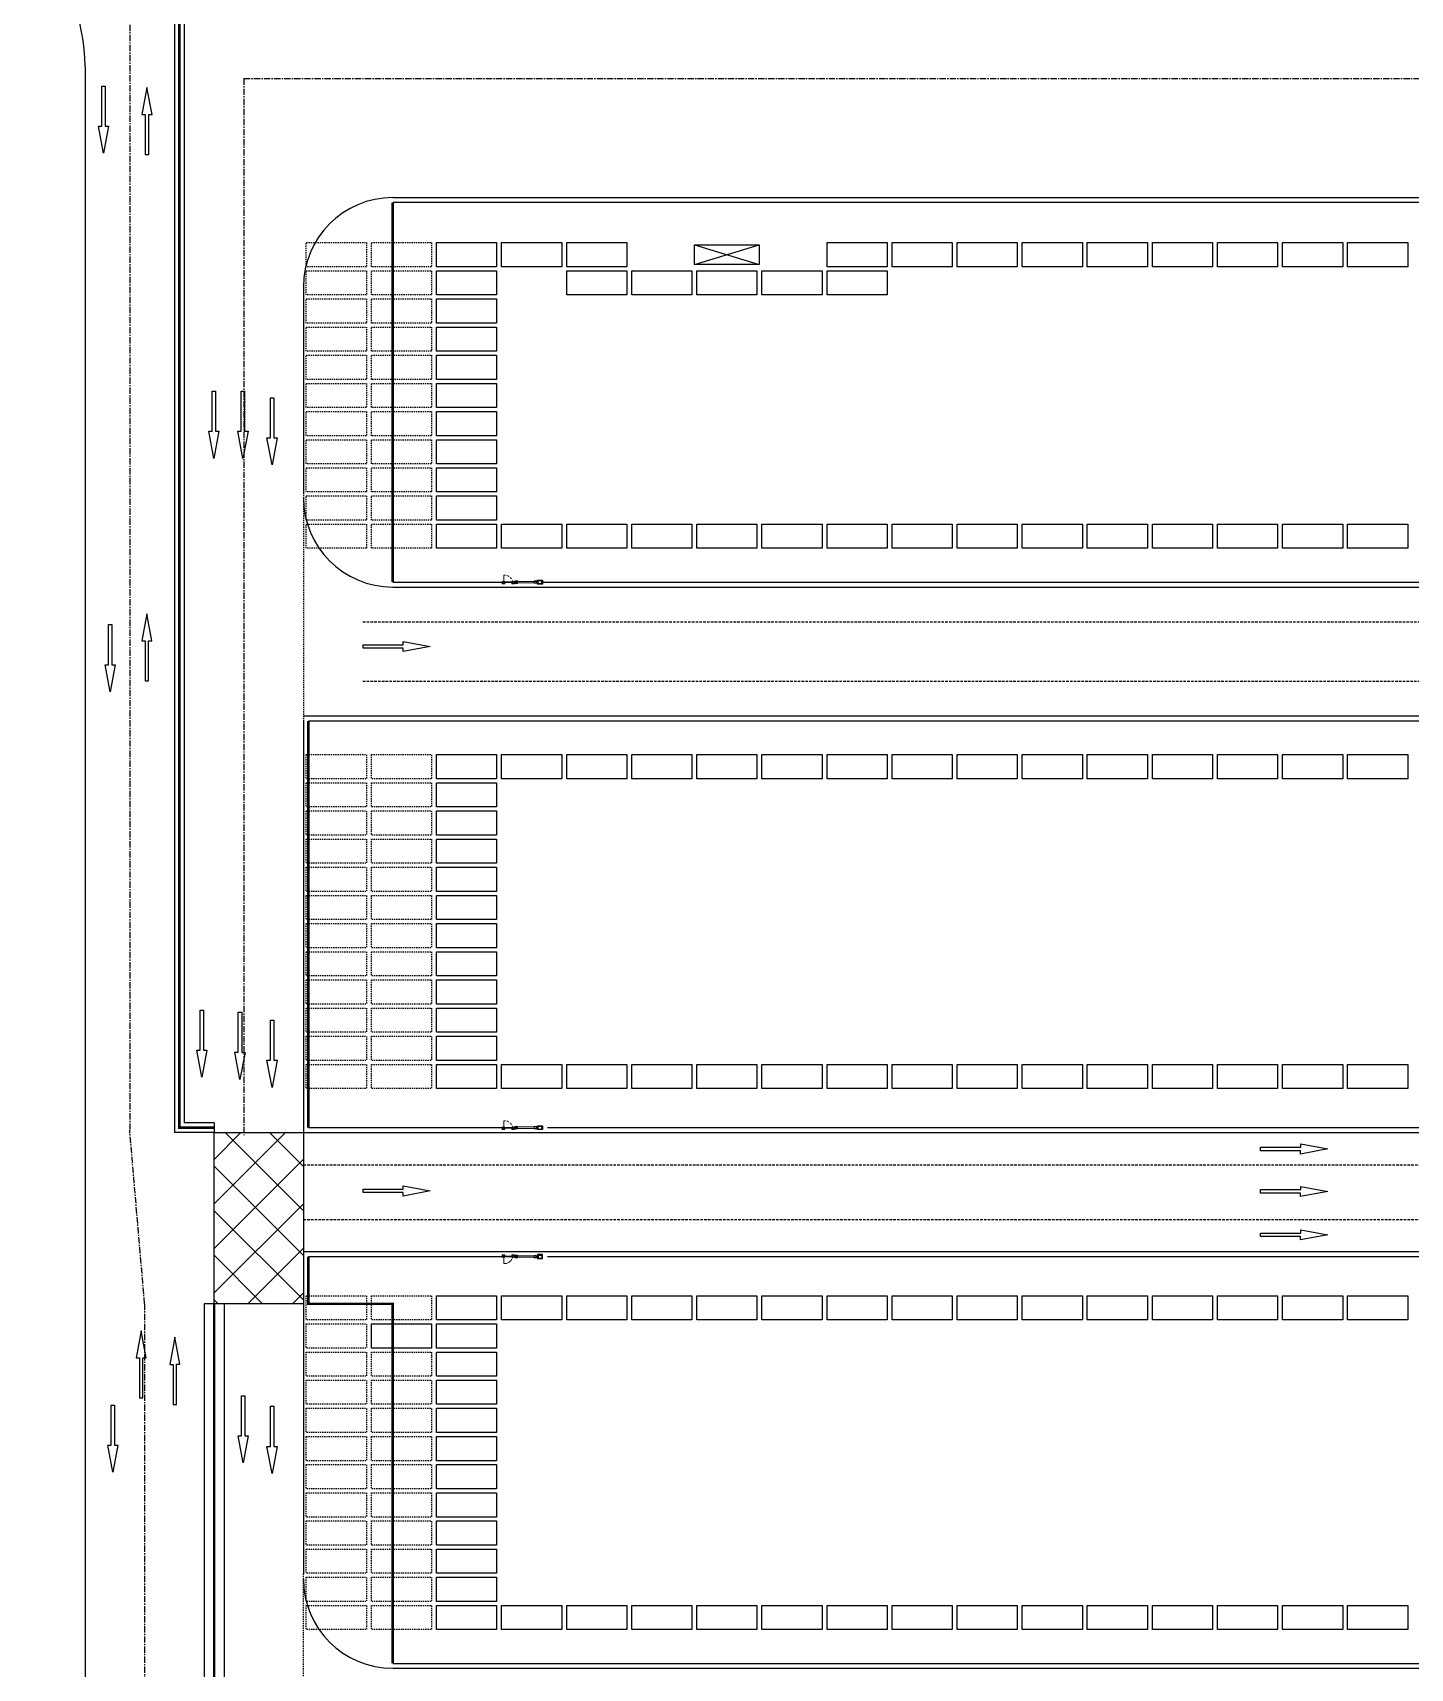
# Model space of a CAD drawing. Header units: millimetres. Extents: x -582 to 479, y -622 to 401.
# Drawn here: x -469.7 to -330.9, y 70.8 to 235.7 of the extents above; entities that cross this region are included whole.
import ezdxf

# ---------------------------------------------------------------- set-up
doc = ezdxf.new("R2010")
doc.units = ezdxf.units.MM
for name, pattern in [('CENTER', [50.8, 31.75, -6.35, 6.35, -6.35]), ('DASH', [0.35, 0.25, -0.1]), ('DASHED', [19.05, 12.7, -6.35]), ('HIDDEN2', [0.1875, 0.125, -0.0625])]:
    doc.linetypes.add(name, pattern=pattern)
for name, color, linetype in [('0000-佛渡-平面-方案一-排水闸门', 7, 'Continuous'), ('0001-佛渡-工艺-方案一-交汇区', 50, 'Continuous'), ('0001-佛渡-工艺-方案一-围网', 40, 'Continuous'), ('0001-佛渡-工艺-方案一-围网(内集卡一侧新增）', 40, 'Continuous'), ('0001-佛渡-平面-方案一道路中心线', 11, 'Continuous'), ('0001-佛渡-平面-方案一道路边界', 7, 'Continuous'), ('ECT', 1, 'Continuous'), ('ICT', 3, 'Continuous'), ('SLOT', 115, 'Continuous'), ('TX-箱区维修及人行门禁', 5, 'Continuous'), ('构造线', 131, 'Continuous')]:
    doc.layers.add(name, color=color, linetype=linetype)
doc.linetypes.add('FENCELINE2', pattern='A,0.25,-0.1,[132,ltypeshp.shx,S=0.1,R=0,X=-0.1,Y=0],-0.1,1', length=1.45)

# ---------------------------------------------------------------- blocks, each defined once
blk = doc.blocks.new('人行门禁-箱条中间南侧')
at = {"color": 8, "linetype": 'Continuous', "lineweight": 25}
for p, q in [((3.61, -0.15), (3.59, -0.15)), ((3.59, -0.15), (3.59, -0.28)), ((3.59, -0.28), (3.61, -0.28)), ((3.61, -0.05), (3.61, -0.05)), ((3.61, -0.05), (3.61, -0.07)), ((3.61, -0.05), (3.99, -0.05)), ((3.61, -0.07), (3.61, -0.33)), ((3.61, -0.33), (3.61, -0.33)), ((3.61, -0.33), (3.99, -0.33)), ((3.99, -0.05), (3.99, -0.05)), ((3.99, -0.05), (3.99, -0.07)), ((3.99, -0.07), (3.99, -0.33)), ((4.01, -0.15), (3.99, -0.15)), ((3.99, -0.28), (4.01, -0.28)), ((3.99, -0.33), (3.99, -0.33)), ((4.01, -0.28), (4.01, -0.15))]:
    blk.add_line(p, q, dxfattribs=at)
at = {"color": 8}
blk.add_lwpolyline([(3.55, -0.39), (4.05, -0.39), (4.05, 0.01), (3.55, 0.01)], close=True, dxfattribs=at)
at = {"color": 8, "lineweight": 15}
for points in [[(0.25, 0), (0, 0), (0, -0.25), (0.25, -0.25)], [(0.25, 0), (0, 0), (0, -0.25), (0.25, -0.25)], [(0.97, 0), (1.22, 0), (1.22, -0.25), (0.97, -0.25)], [(0.97, 0), (1.22, 0), (1.22, -0.25), (0.97, -0.25)], [(1.28, -0.06), (1.53, -0.06), (1.53, -0.31), (1.28, -0.31)], [(1.28, -0.26), (3.45, -0.26), (3.45, -0.11), (1.28, -0.11)], [(1.48, -0.23), (1.48, -0.15), (1.32, -0.15), (1.32, -0.23)], [(3.2, -0.07), (3.45, -0.07), (3.45, -0.32), (3.2, -0.32)]]:
    blk.add_lwpolyline(points, close=True, dxfattribs=at)
at = {"color": 8, "linetype": 'HIDDEN2', "lineweight": 15, "ltscale": 20}
blk.add_lwpolyline([(0.16, -0.16), (0.17, -0.16), (0.17, -0.89), (0.16, -0.89)], close=True, dxfattribs=at)
blk.add_arc((0.22, -0.05), 0.844, 266.4386, 353.2954, dxfattribs=at)
at = {"layer": '构造线', "color": 8, "lineweight": 9}
for p, q in [((0.2, -0.14), (1.05, -0.14)), ((0.2, -0.14), (1.05, -0.14)), ((0.2, -0.2), (1.05, -0.2)), ((0.2, -0.2), (1.05, -0.2))]:
    blk.add_line(p, q, dxfattribs=at)
for points in [[(0.15, -0.2), (0.02, -0.2, -0.414214), (0.01, -0.19), (0.01, -0.06, -0.414214), (0.02, -0.05), (0.15, -0.05, -0.414214), (0.16, -0.06), (0.16, -0.19, -0.414214)], [(0.15, -0.2), (0.02, -0.2, -0.414214), (0.01, -0.19), (0.01, -0.06, -0.414214), (0.02, -0.05), (0.15, -0.05, -0.414214), (0.16, -0.06), (0.16, -0.19, -0.414214)], [(1.07, -0.2), (1.2, -0.2, 0.414214), (1.21, -0.19), (1.21, -0.06, 0.414214), (1.2, -0.05), (1.07, -0.05, 0.414214), (1.06, -0.06), (1.06, -0.19, 0.414214)], [(1.07, -0.2), (1.2, -0.2, 0.414214), (1.21, -0.19), (1.21, -0.06, 0.414214), (1.2, -0.05), (1.07, -0.05, 0.414214), (1.06, -0.06), (1.06, -0.19, 0.414214)]]:
    blk.add_lwpolyline(points, format="xyb", close=True, dxfattribs=at)
for points in [[(0.26, -0.2), (0.2, -0.2), (0.2, -0.14), (0.26, -0.14)], [(0.26, -0.2), (0.2, -0.2), (0.2, -0.14), (0.26, -0.14)], [(1.05, -0.2), (0.99, -0.2), (0.99, -0.14), (1.05, -0.14)], [(1.05, -0.2), (0.99, -0.2), (0.99, -0.14), (1.05, -0.14)]]:
    blk.add_lwpolyline(points, close=True, dxfattribs=at)
blk = doc.blocks.new('人行门禁-箱条中间北侧')
at = {"color": 8, "linetype": 'Continuous', "lineweight": 25}
for p, q in [((35.9, 1.5), (35.9, 2.8)), ((35.9, 2.8), (36.1, 2.8)), ((36.1, 1.5), (35.9, 1.5)), ((36.1, 0.7), (36.1, 3.3)), ((36.1, 3.3), (36.1, 3.3)), ((36.1, 3.3), (39.9, 3.3)), ((36.1, 0.5), (36.1, 0.7)), ((36.1, 0.5), (36.1, 0.5)), ((36.1, 0.5), (39.9, 0.5)), ((39.9, 0.7), (39.9, 3.3)), ((39.9, 3.3), (39.9, 3.3)), ((39.9, 2.8), (40.1, 2.8)), ((40.1, 1.5), (39.9, 1.5)), ((39.9, 0.5), (39.9, 0.7)), ((39.9, 0.5), (39.9, 0.5)), ((40.1, 2.8), (40.1, 1.5))]:
    blk.add_line(p, q, dxfattribs=at)
at = {"color": 8, "lineweight": 15}
for points in [[(2.5, 0), (0, 0), (0, 2.5), (2.5, 2.5)], [(2.5, 0), (0, 0), (0, 2.5), (2.5, 2.5)], [(9.7, 0), (12.2, 0), (12.2, 2.5), (9.7, 2.5)], [(9.7, 0), (12.2, 0), (12.2, 2.5), (9.7, 2.5)], [(12.8, 0.6), (15.3, 0.6), (15.3, 3.1), (12.8, 3.1)], [(12.8, 2.6), (34.5, 2.6), (34.5, 1.1), (12.8, 1.1)], [(14.8, 2.3), (14.8, 1.5), (13.2, 1.5), (13.2, 2.3)], [(32, 0.7), (34.5, 0.7), (34.5, 3.2), (32, 3.2)]]:
    blk.add_lwpolyline(points, close=True, dxfattribs=at)
at = {"color": 8, "linetype": 'HIDDEN2', "lineweight": 15, "ltscale": 20}
blk.add_lwpolyline([(1.6, 1.6), (1.7, 1.6), (1.7, 8.9), (1.6, 8.9)], close=True, dxfattribs=at)
at = {"color": 8}
blk.add_lwpolyline([(35.5, 3.9), (40.5, 3.9), (40.5, -0.1), (35.5, -0.1)], close=True, dxfattribs=at)
at = {"color": 8, "linetype": 'HIDDEN2', "lineweight": 15, "ltscale": 20}
blk.add_arc((2.2, 0.5), 8.44, 6.7046, 93.5614, dxfattribs=at)
at = {"layer": '构造线', "color": 8, "lineweight": 9}
for p, q in [((2, 2), (10.5, 2)), ((2, 2), (10.5, 2)), ((2, 1.4), (10.5, 1.4)), ((2, 1.4), (10.5, 1.4))]:
    blk.add_line(p, q, dxfattribs=at)
for points in [[(1.5, 2), (0.2, 2, 0.414214), (0.1, 1.9), (0.1, 0.6, 0.414214), (0.2, 0.5), (1.5, 0.5, 0.414214), (1.6, 0.6), (1.6, 1.9, 0.414214)], [(1.5, 2), (0.2, 2, 0.414214), (0.1, 1.9), (0.1, 0.6, 0.414214), (0.2, 0.5), (1.5, 0.5, 0.414214), (1.6, 0.6), (1.6, 1.9, 0.414214)], [(10.7, 2), (12, 2, -0.414214), (12.1, 1.9), (12.1, 0.6, -0.414214), (12, 0.5), (10.7, 0.5, -0.414214), (10.6, 0.6), (10.6, 1.9, -0.414214)], [(10.7, 2), (12, 2, -0.414214), (12.1, 1.9), (12.1, 0.6, -0.414214), (12, 0.5), (10.7, 0.5, -0.414214), (10.6, 0.6), (10.6, 1.9, -0.414214)]]:
    blk.add_lwpolyline(points, format="xyb", close=True, dxfattribs=at)
for points in [[(2.6, 2), (2, 2), (2, 1.4), (2.6, 1.4)], [(2.6, 2), (2, 2), (2, 1.4), (2.6, 1.4)], [(10.5, 2), (9.9, 2), (9.9, 1.4), (10.5, 1.4)], [(10.5, 2), (9.9, 2), (9.9, 1.4), (10.5, 1.4)]]:
    blk.add_lwpolyline(points, close=True, dxfattribs=at)

msp = doc.modelspace()

# ---------------------------------------------------------------- hatches: boundary and pattern name
at = {"layer": '0001-佛渡-工艺-方案一-交汇区'}
h = msp.add_hatch(dxfattribs=at)
h.set_pattern_fill('ANSI37', color=50, angle=323.0204)
h.set_pattern_definition([(45, (-494.432, 330.5518), (-2.245064, 2.245064), []), (135, (-494.432, 330.5518), (-2.245064, -2.245064), [])])
h.paths.add_polyline_path([(-442.43, 107.55), (-451.43, 107.55), (-451.43, 124.8), (-442.43, 124.8)])

# ---------------------------------------------------------------- linework, layer by layer
at = {"layer": '0000-佛渡-平面-方案一-排水闸门', "color": 1}
for p, q in [((-403.01, 212.3), (-396.51, 214.3)), ((-403.01, 214.3), (-396.51, 212.3))]:
    msp.add_line(p, q, dxfattribs=at)
msp.add_lwpolyline([(-403.01, 214.3), (-396.51, 214.3), (-396.51, 212.3), (-403.01, 212.3)], close=True, dxfattribs=at)
at = {"layer": '0001-佛渡-工艺-方案一-交汇区'}
msp.add_lwpolyline([(-442.43, 107.55), (-451.43, 107.55), (-451.43, 124.8), (-442.43, 124.8)], close=True, dxfattribs=at)
at = {"layer": '0001-佛渡-工艺-方案一-围网', "linetype": 'FENCELINE2', "ltscale": 0.25, "const_width": 0.25}
for points in [[(-373.11, 291.8), (-465.03, 291.8), (-468.93, 282.05), (-468.93, 264.88), (-463.81, 252.5), (-454.93, 243.63), (-454.93, 125.3), (-451.43, 125.3)], [(-451.43, 107.55), (-451.43, 15.8)]]:
    msp.add_lwpolyline(points, dxfattribs=at)
at = {"layer": '0001-佛渡-工艺-方案一-围网', "linetype": 'FENCELINE2', "ltscale": 0.25}
for points in [[(-441.93, 125.3), (-421.89, 125.3)], [(-417.83, 125.3), (-257.62, 125.3)]]:
    msp.add_lwpolyline(points, dxfattribs=at)
at = {"layer": '0001-佛渡-工艺-方案一-围网', "linetype": 'FENCELINE2', "ltscale": 0.25, "flags": 128}
for points in [[(-441.93, 112.3), (-421.89, 112.3)], [(-417.83, 112.3), (-221.16, 112.3), (-218.43, 111.75), (-218.43, 111.35)]]:
    msp.add_lwpolyline(points, dxfattribs=at)
at = {"layer": '0001-佛渡-工艺-方案一-围网(内集卡一侧新增）', "linetype": 'FENCELINE2', "ltscale": 0.25, "const_width": 0.25}
for points in [[(-433.43, 218.55), (-433.43, 180.3)], [(-441.93, 125.3), (-441.93, 166.3)]]:
    msp.add_lwpolyline(points, dxfattribs=at)
at = {"layer": '0001-佛渡-工艺-方案一-围网(内集卡一侧新增）', "linetype": 'FENCELINE2', "ltscale": 0.25}
for points in [[(-215.93, 217.35), (-215.93, 218.55), (-433.43, 218.55)], [(-433.43, 180.3), (-422.39, 180.3)], [(-418.33, 180.3), (-215.93, 180.3), (-215.93, 180.75)], [(-441.93, 166.3), (-441.93, 166.3), (-215.93, 166.3)], [(-433.43, 71.3), (-211.93, 71.3)]]:
    msp.add_lwpolyline(points, dxfattribs=at)
at = {"layer": '0001-佛渡-工艺-方案一-围网(内集卡一侧新增）', "linetype": 'FENCELINE2', "ltscale": 0.25, "const_width": 0.25, "flags": 128}
msp.add_lwpolyline([(-441.93, 112.3), (-441.93, 107.55), (-433.43, 107.55), (-433.43, 71.3)], dxfattribs=at)
at = {"layer": '0001-佛渡-平面-方案一道路中心线', "color": 11, "linetype": 'DASHED', "ltscale": 0.02}
for p, q in [((-436.43, 176.3), (-212.93, 176.3)), ((-436.43, 170.3), (-212.93, 170.3)), ((-442.43, 121.55), (-207.43, 121.55)), ((-442.43, 116.05), (-207.43, 116.05))]:
    msp.add_line(p, q, dxfattribs=at)
at = {"layer": '0001-佛渡-平面-方案一道路边界'}
for p, q in [((-455.43, 243.42), (-455.43, 124.8)), ((-454.43, 243.83), (-454.43, 125.8)), ((-464.43, 232.24), (-464.43, -13.7)), ((-442.43, 210.05), (-442.43, 189.3)), ((-442.43, 166.3), (-442.43, 80.3)), ((-451.43, 125.8), (-454.43, 125.8)), ((-451.43, 125.8), (-451.43, 124.8)), ((-451.43, 124.8), (-455.43, 124.8)), ((-442.43, 124.8), (-206.86, 124.8)), ((-442.43, 112.8), (-221.16, 112.8)), ((-452.43, 107.55), (-452.43, 15.8)), ((-451.43, 107.55), (-452.43, 107.55)), ((-450.43, 107.55), (-450.43, 15.8))]:
    msp.add_line(p, q, dxfattribs=at)
at = {"layer": '0001-佛渡-平面-方案一道路边界', "color": 11, "linetype": 'CENTER', "ltscale": 0.02}
for p, q in [((-459.93, 241.56), (-459.93, 125.05)), ((-448.43, 231.05), (-448.43, 124.55)), ((-448.43, 231.05), (449.54, 231.05)), ((-458.43, 107.55), (-459.93, 125.05)), ((-458.43, 107.55), (-458.43, -32.8))]:
    msp.add_line(p, q, dxfattribs=at)
at = {"layer": '0001-佛渡-平面-方案一道路边界', "color": 7}
for p, q in [((-433.43, 219.05), (-215.93, 219.05)), ((-433.43, 179.8), (-215.93, 179.8)), ((-442.43, 166.8), (-215.93, 166.8)), ((-433.43, 70.8), (-211.43, 70.8))]:
    msp.add_line(p, q, dxfattribs=at)
at = {"layer": '0001-佛渡-平面-方案一道路边界', "color": 7, "linetype": 'DASHED', "ltscale": 0.01}
for p, q in [((-442.43, 189.3), (-442.43, 166.3)), ((-442.43, 57.3), (-442.43, 80.3))]:
    msp.add_line(p, q, dxfattribs=at)
at = {"layer": '0001-佛渡-平面-方案一道路边界'}
for centre, radius, start, end in [((-482.43, 232.24), 18, 0, 45), ((-433.43, 210.05), 9, 90, 180), ((-433.43, 188.8), 9, 180, 270), ((-433.43, 79.8), 9, 180, 270)]:
    msp.add_arc(centre, radius, start, end, dxfattribs=at)
at = {"layer": 'ECT', "color": 1}
for points in [[(-462.39, 230.29), (-462.39, 226.24), (-462.06, 226.24), (-462.57, 223.52), (-463.08, 226.25), (-462.74, 226.25), (-462.74, 230.29), (-462.39, 230.29)], [(-458.02, 223.39), (-458.02, 227.44), (-457.68, 227.44), (-458.19, 230.16), (-458.7, 227.43), (-458.36, 227.43), (-458.36, 223.39), (-458.02, 223.39)], [(-458.03, 170.34), (-458.03, 174.38), (-457.69, 174.38), (-458.21, 177.11), (-458.72, 174.37), (-458.38, 174.37), (-458.38, 170.34), (-458.03, 170.34)], [(-461.73, 176.01), (-461.73, 171.96), (-461.39, 171.96), (-461.91, 169.24), (-462.42, 171.97), (-462.07, 171.97), (-462.07, 176.01), (-461.73, 176.01)], [(-345.99, 123.33), (-341.94, 123.33), (-341.94, 123.66), (-339.22, 123.15), (-341.95, 122.64), (-341.95, 122.98), (-345.99, 122.98), (-345.99, 123.33)], [(-436.42, 119.1), (-432.38, 119.1), (-432.38, 119.43), (-429.66, 118.92), (-432.39, 118.41), (-432.39, 118.75), (-436.42, 118.75), (-436.42, 119.1)], [(-345.99, 119.05), (-341.94, 119.05), (-341.94, 119.38), (-339.22, 118.87), (-341.95, 118.36), (-341.95, 118.7), (-345.99, 118.7), (-345.99, 119.05)], [(-345.99, 114.68), (-341.94, 114.68), (-341.94, 115.01), (-339.22, 114.5), (-341.95, 113.99), (-341.95, 114.33), (-345.99, 114.33), (-345.99, 114.68)], [(-458.6, 98.06), (-458.6, 102.11), (-458.26, 102.11), (-458.78, 104.83), (-459.29, 102.1), (-458.94, 102.1), (-458.94, 98.06), (-458.6, 98.06)], [(-455.21, 97.4), (-455.21, 101.45), (-454.87, 101.45), (-455.39, 104.17), (-455.9, 101.44), (-455.56, 101.44), (-455.56, 97.4), (-455.21, 97.4)], [(-461.46, 97.33), (-461.46, 93.28), (-461.12, 93.28), (-461.64, 90.56), (-462.15, 93.29), (-461.8, 93.29), (-461.8, 97.33), (-461.46, 97.33)]]:
    msp.add_lwpolyline(points, dxfattribs=at)
at = {"layer": 'ICT', "color": 3}
for points in [[(-451.29, 199.54), (-451.29, 195.5), (-450.95, 195.5), (-451.47, 192.77), (-451.97, 195.51), (-451.63, 195.51), (-451.63, 199.54), (-451.29, 199.54)], [(-448.35, 199.54), (-448.35, 195.5), (-448.01, 195.5), (-448.53, 192.77), (-449.04, 195.51), (-448.7, 195.51), (-448.7, 199.54), (-448.35, 199.54)], [(-445.42, 198.88), (-445.42, 194.83), (-445.08, 194.83), (-445.59, 192.11), (-446.1, 194.84), (-445.76, 194.84), (-445.76, 198.88), (-445.42, 198.88)], [(-436.42, 173.98), (-432.38, 173.98), (-432.38, 174.32), (-429.66, 173.8), (-432.39, 173.3), (-432.39, 173.64), (-436.42, 173.64), (-436.42, 173.98)], [(-452.49, 137.15), (-452.49, 133.1), (-452.15, 133.1), (-452.67, 130.38), (-453.18, 133.11), (-452.83, 133.11), (-452.83, 137.15), (-452.49, 137.15)], [(-448.64, 136.93), (-448.64, 132.89), (-448.31, 132.89), (-448.82, 130.17), (-449.33, 132.9), (-448.99, 132.9), (-448.99, 136.93), (-448.64, 136.93)], [(-445.42, 136.13), (-445.42, 132.09), (-445.08, 132.09), (-445.59, 129.36), (-446.1, 132.1), (-445.76, 132.1), (-445.76, 136.13), (-445.42, 136.13)], [(-448.33, 98.27), (-448.33, 94.22), (-447.99, 94.22), (-448.51, 91.5), (-449.02, 94.23), (-448.67, 94.23), (-448.67, 98.27), (-448.33, 98.27)], [(-445.42, 97.21), (-445.42, 93.17), (-445.08, 93.17), (-445.59, 90.44), (-446.1, 93.17), (-445.76, 93.17), (-445.76, 97.21), (-445.42, 97.21)]]:
    msp.add_lwpolyline(points, dxfattribs=at)
at = {"layer": 'SLOT', "color": 8, "linetype": 'DASH', "ltscale": 0.5}
for points in [[(-442.14, 214.52), (-436.08, 214.52), (-436.08, 212.08), (-442.14, 212.08), (-442.14, 214.52)], [(-435.58, 214.52), (-429.52, 214.52), (-429.52, 212.08), (-435.58, 212.08), (-435.58, 214.52)], [(-442.14, 211.68), (-436.08, 211.68), (-436.08, 209.24), (-442.14, 209.24), (-442.14, 211.68)], [(-435.58, 211.68), (-429.52, 211.68), (-429.52, 209.24), (-435.58, 209.24), (-435.58, 211.68)], [(-442.14, 208.84), (-436.08, 208.84), (-436.08, 206.41), (-442.14, 206.41), (-442.14, 208.84)], [(-435.58, 208.84), (-429.52, 208.84), (-429.52, 206.41), (-435.58, 206.41), (-435.58, 208.84)], [(-442.14, 206.01), (-436.08, 206.01), (-436.08, 203.57), (-442.14, 203.57), (-442.14, 206.01)], [(-435.58, 206.01), (-429.52, 206.01), (-429.52, 203.57), (-435.58, 203.57), (-435.58, 206.01)], [(-442.14, 203.17), (-436.08, 203.17), (-436.08, 200.73), (-442.14, 200.73), (-442.14, 203.17)], [(-435.58, 203.17), (-429.52, 203.17), (-429.52, 200.73), (-435.58, 200.73), (-435.58, 203.17)], [(-442.14, 200.33), (-436.08, 200.33), (-436.08, 197.89), (-442.14, 197.89), (-442.14, 200.33)], [(-435.58, 200.33), (-429.52, 200.33), (-429.52, 197.89), (-435.58, 197.89), (-435.58, 200.33)], [(-442.14, 197.49), (-436.08, 197.49), (-436.08, 195.05), (-442.14, 195.05), (-442.14, 197.49)], [(-435.58, 197.49), (-429.52, 197.49), (-429.52, 195.05), (-435.58, 195.05), (-435.58, 197.49)], [(-442.14, 194.65), (-436.08, 194.65), (-436.08, 192.22), (-442.14, 192.22), (-442.14, 194.65)], [(-435.58, 194.65), (-429.52, 194.65), (-429.52, 192.22), (-435.58, 192.22), (-435.58, 194.65)], [(-442.14, 191.82), (-436.08, 191.82), (-436.08, 189.38), (-442.14, 189.38), (-442.14, 191.82)], [(-435.58, 191.82), (-429.52, 191.82), (-429.52, 189.38), (-435.58, 189.38), (-435.58, 191.82)], [(-442.14, 188.98), (-436.08, 188.98), (-436.08, 186.54), (-442.14, 186.54), (-442.14, 188.98)], [(-435.58, 188.98), (-429.52, 188.98), (-429.52, 186.54), (-435.58, 186.54), (-435.58, 188.98)], [(-442.14, 186.14), (-436.08, 186.14), (-436.08, 183.7), (-442.14, 183.7), (-442.14, 186.14)], [(-435.58, 186.14), (-429.52, 186.14), (-429.52, 183.7), (-435.58, 183.7), (-435.58, 186.14)]]:
    msp.add_lwpolyline(points, dxfattribs=at)
at = {"layer": 'SLOT'}
for points in [[(-429.02, 214.52), (-422.96, 214.52), (-422.96, 212.08), (-429.02, 212.08)], [(-422.46, 214.52), (-416.4, 214.52), (-416.4, 212.08), (-422.46, 212.08)], [(-415.9, 214.52), (-409.85, 214.52), (-409.85, 212.08), (-415.9, 212.08)], [(-389.67, 214.52), (-383.61, 214.52), (-383.61, 212.08), (-389.67, 212.08)], [(-383.11, 214.52), (-377.06, 214.52), (-377.06, 212.08), (-383.11, 212.08)], [(-376.56, 214.52), (-370.5, 214.52), (-370.5, 212.08), (-376.56, 212.08)], [(-370, 214.52), (-363.94, 214.52), (-363.94, 212.08), (-370, 212.08)], [(-363.44, 214.52), (-357.38, 214.52), (-357.38, 212.08), (-363.44, 212.08)], [(-356.88, 214.52), (-350.82, 214.52), (-350.82, 212.08), (-356.88, 212.08)], [(-350.32, 214.52), (-344.27, 214.52), (-344.27, 212.08), (-350.32, 212.08)], [(-343.77, 214.52), (-337.71, 214.52), (-337.71, 212.08), (-343.77, 212.08)], [(-337.21, 214.52), (-331.15, 214.52), (-331.15, 212.08), (-337.21, 212.08)], [(-429.02, 211.68), (-422.96, 211.68), (-422.96, 209.24), (-429.02, 209.24)], [(-415.9, 211.68), (-409.85, 211.68), (-409.85, 209.24), (-415.9, 209.24)], [(-409.35, 211.68), (-403.29, 211.68), (-403.29, 209.24), (-409.35, 209.24)], [(-402.79, 211.68), (-396.73, 211.68), (-396.73, 209.24), (-402.79, 209.24)], [(-396.23, 211.68), (-390.17, 211.68), (-390.17, 209.24), (-396.23, 209.24)], [(-389.67, 211.68), (-383.61, 211.68), (-383.61, 209.24), (-389.67, 209.24)], [(-429.02, 208.84), (-422.96, 208.84), (-422.96, 206.41), (-429.02, 206.41)], [(-429.02, 206.01), (-422.96, 206.01), (-422.96, 203.57), (-429.02, 203.57)], [(-429.02, 203.17), (-422.96, 203.17), (-422.96, 200.73), (-429.02, 200.73)], [(-429.02, 200.33), (-422.96, 200.33), (-422.96, 197.89), (-429.02, 197.89)], [(-429.02, 197.49), (-422.96, 197.49), (-422.96, 195.05), (-429.02, 195.05)], [(-429.02, 194.65), (-422.96, 194.65), (-422.96, 192.22), (-429.02, 192.22)], [(-429.02, 191.82), (-422.96, 191.82), (-422.96, 189.38), (-429.02, 189.38)], [(-429.02, 188.98), (-422.96, 188.98), (-422.96, 186.54), (-429.02, 186.54)], [(-429.02, 186.14), (-422.96, 186.14), (-422.96, 183.7), (-429.02, 183.7)], [(-422.46, 186.14), (-416.4, 186.14), (-416.4, 183.7), (-422.46, 183.7)], [(-415.9, 186.14), (-409.85, 186.14), (-409.85, 183.7), (-415.9, 183.7)], [(-409.35, 186.14), (-403.29, 186.14), (-403.29, 183.7), (-409.35, 183.7)], [(-402.79, 186.14), (-396.73, 186.14), (-396.73, 183.7), (-402.79, 183.7)], [(-396.23, 186.14), (-390.17, 186.14), (-390.17, 183.7), (-396.23, 183.7)], [(-389.67, 186.14), (-383.61, 186.14), (-383.61, 183.7), (-389.67, 183.7)], [(-383.11, 186.14), (-377.06, 186.14), (-377.06, 183.7), (-383.11, 183.7)], [(-376.56, 186.14), (-370.5, 186.14), (-370.5, 183.7), (-376.56, 183.7)], [(-370, 186.14), (-363.94, 186.14), (-363.94, 183.7), (-370, 183.7)], [(-363.44, 186.14), (-357.38, 186.14), (-357.38, 183.7), (-363.44, 183.7)], [(-356.88, 186.14), (-350.82, 186.14), (-350.82, 183.7), (-356.88, 183.7)], [(-350.32, 186.14), (-344.27, 186.14), (-344.27, 183.7), (-350.32, 183.7)], [(-343.77, 186.14), (-337.71, 186.14), (-337.71, 183.7), (-343.77, 183.7)], [(-337.21, 186.14), (-331.15, 186.14), (-331.15, 183.7), (-337.21, 183.7)]]:
    msp.add_lwpolyline(points, close=True, dxfattribs=at)
at = {"layer": 'SLOT', "color": 8, "linetype": 'DASH', "ltscale": 0.5, "flags": 128}
for points in [[(-442.14, 162.9), (-436.08, 162.9), (-436.08, 160.46), (-442.14, 160.46)], [(-435.58, 162.9), (-429.52, 162.9), (-429.52, 160.46), (-435.58, 160.46)], [(-442.14, 160.06), (-436.08, 160.06), (-436.08, 157.63), (-442.14, 157.63)], [(-435.58, 160.06), (-429.52, 160.06), (-429.52, 157.63), (-435.58, 157.63)], [(-442.14, 157.23), (-436.08, 157.23), (-436.08, 154.79), (-442.14, 154.79)], [(-435.58, 157.23), (-429.52, 157.23), (-429.52, 154.79), (-435.58, 154.79)], [(-442.14, 154.39), (-436.08, 154.39), (-436.08, 151.95), (-442.14, 151.95)], [(-435.58, 154.39), (-429.52, 154.39), (-429.52, 151.95), (-435.58, 151.95)], [(-442.14, 151.55), (-436.08, 151.55), (-436.08, 149.11), (-442.14, 149.11)], [(-435.58, 151.55), (-429.52, 151.55), (-429.52, 149.11), (-435.58, 149.11)], [(-442.14, 148.71), (-436.08, 148.71), (-436.08, 146.27), (-442.14, 146.27)], [(-435.58, 148.71), (-429.52, 148.71), (-429.52, 146.27), (-435.58, 146.27)], [(-442.14, 145.87), (-436.08, 145.87), (-436.08, 143.44), (-442.14, 143.44)], [(-435.58, 145.87), (-429.52, 145.87), (-429.52, 143.44), (-435.58, 143.44)], [(-442.14, 143.04), (-436.08, 143.04), (-436.08, 140.6), (-442.14, 140.6)], [(-435.58, 143.04), (-429.52, 143.04), (-429.52, 140.6), (-435.58, 140.6)], [(-442.14, 140.2), (-436.08, 140.2), (-436.08, 137.76), (-442.14, 137.76)], [(-435.58, 140.2), (-429.52, 140.2), (-429.52, 137.76), (-435.58, 137.76)], [(-442.14, 137.36), (-436.08, 137.36), (-436.08, 134.92), (-442.14, 134.92)], [(-435.58, 137.36), (-429.52, 137.36), (-429.52, 134.92), (-435.58, 134.92)], [(-442.14, 134.52), (-436.08, 134.52), (-436.08, 132.08), (-442.14, 132.08)], [(-435.58, 134.52), (-429.52, 134.52), (-429.52, 132.08), (-435.58, 132.08)], [(-442.14, 131.68), (-436.08, 131.68), (-436.08, 129.25), (-442.14, 129.25)], [(-435.58, 131.68), (-429.52, 131.68), (-429.52, 129.25), (-435.58, 129.25)], [(-442.14, 108.36), (-436.08, 108.36), (-436.08, 105.92), (-442.14, 105.92)], [(-435.58, 108.36), (-429.52, 108.36), (-429.52, 105.92), (-435.58, 105.92)], [(-442.14, 105.52), (-436.08, 105.52), (-436.08, 103.08), (-442.14, 103.08)], [(-442.14, 102.68), (-436.08, 102.68), (-436.08, 100.24), (-442.14, 100.24)], [(-435.58, 102.68), (-429.52, 102.68), (-429.52, 100.24), (-435.58, 100.24)], [(-442.14, 99.84), (-436.08, 99.84), (-436.08, 97.41), (-442.14, 97.41)], [(-435.58, 99.84), (-429.52, 99.84), (-429.52, 97.41), (-435.58, 97.41)], [(-442.14, 97.01), (-436.08, 97.01), (-436.08, 94.57), (-442.14, 94.57)], [(-435.58, 97.01), (-429.52, 97.01), (-429.52, 94.57), (-435.58, 94.57)], [(-442.14, 94.17), (-436.08, 94.17), (-436.08, 91.73), (-442.14, 91.73)], [(-435.58, 94.17), (-429.52, 94.17), (-429.52, 91.73), (-435.58, 91.73)], [(-442.14, 91.33), (-436.08, 91.33), (-436.08, 88.89), (-442.14, 88.89)], [(-435.58, 91.33), (-429.52, 91.33), (-429.52, 88.89), (-435.58, 88.89)], [(-442.14, 88.49), (-436.08, 88.49), (-436.08, 86.05), (-442.14, 86.05)], [(-435.58, 88.49), (-429.52, 88.49), (-429.52, 86.05), (-435.58, 86.05)], [(-442.14, 85.65), (-436.08, 85.65), (-436.08, 83.22), (-442.14, 83.22)], [(-435.58, 85.65), (-429.52, 85.65), (-429.52, 83.22), (-435.58, 83.22)], [(-442.14, 82.82), (-436.08, 82.82), (-436.08, 80.38), (-442.14, 80.38)], [(-435.58, 82.82), (-429.52, 82.82), (-429.52, 80.38), (-435.58, 80.38)], [(-442.14, 79.98), (-436.08, 79.98), (-436.08, 77.54), (-442.14, 77.54)], [(-435.58, 79.98), (-429.52, 79.98), (-429.52, 77.54), (-435.58, 77.54)], [(-442.14, 77.14), (-436.08, 77.14), (-436.08, 74.7), (-442.14, 74.7)], [(-435.58, 77.14), (-429.52, 77.14), (-429.52, 74.7), (-435.58, 74.7)]]:
    msp.add_lwpolyline(points, close=True, dxfattribs=at)
at = {"layer": 'SLOT', "color": 115, "flags": 128}
for points in [[(-429.02, 162.9), (-422.96, 162.9), (-422.96, 160.46), (-429.02, 160.46)], [(-422.46, 162.9), (-416.4, 162.9), (-416.4, 160.46), (-422.46, 160.46)], [(-415.9, 162.9), (-409.85, 162.9), (-409.85, 160.46), (-415.9, 160.46)], [(-409.35, 162.9), (-403.29, 162.9), (-403.29, 160.46), (-409.35, 160.46)], [(-402.79, 162.9), (-396.73, 162.9), (-396.73, 160.46), (-402.79, 160.46)], [(-396.23, 162.9), (-390.17, 162.9), (-390.17, 160.46), (-396.23, 160.46)], [(-389.67, 162.9), (-383.61, 162.9), (-383.61, 160.46), (-389.67, 160.46)], [(-383.11, 162.9), (-377.06, 162.9), (-377.06, 160.46), (-383.11, 160.46)], [(-376.56, 162.9), (-370.5, 162.9), (-370.5, 160.46), (-376.56, 160.46)], [(-370, 162.9), (-363.94, 162.9), (-363.94, 160.46), (-370, 160.46)], [(-363.44, 162.9), (-357.38, 162.9), (-357.38, 160.46), (-363.44, 160.46)], [(-356.88, 162.9), (-350.82, 162.9), (-350.82, 160.46), (-356.88, 160.46)], [(-350.32, 162.9), (-344.27, 162.9), (-344.27, 160.46), (-350.32, 160.46)], [(-343.77, 162.9), (-337.71, 162.9), (-337.71, 160.46), (-343.77, 160.46)], [(-337.21, 162.9), (-331.15, 162.9), (-331.15, 160.46), (-337.21, 160.46)], [(-429.02, 160.06), (-422.96, 160.06), (-422.96, 157.63), (-429.02, 157.63)], [(-429.02, 157.23), (-422.96, 157.23), (-422.96, 154.79), (-429.02, 154.79)], [(-429.02, 154.39), (-422.96, 154.39), (-422.96, 151.95), (-429.02, 151.95)], [(-429.02, 151.55), (-422.96, 151.55), (-422.96, 149.11), (-429.02, 149.11)], [(-429.02, 148.71), (-422.96, 148.71), (-422.96, 146.27), (-429.02, 146.27)], [(-429.02, 145.87), (-422.96, 145.87), (-422.96, 143.44), (-429.02, 143.44)], [(-429.02, 143.04), (-422.96, 143.04), (-422.96, 140.6), (-429.02, 140.6)], [(-429.02, 140.2), (-422.96, 140.2), (-422.96, 137.76), (-429.02, 137.76)], [(-429.02, 137.36), (-422.96, 137.36), (-422.96, 134.92), (-429.02, 134.92)], [(-429.02, 134.52), (-422.96, 134.52), (-422.96, 132.08), (-429.02, 132.08)], [(-429.02, 131.68), (-422.96, 131.68), (-422.96, 129.25), (-429.02, 129.25)], [(-422.46, 131.68), (-416.4, 131.68), (-416.4, 129.25), (-422.46, 129.25)], [(-415.9, 131.68), (-409.85, 131.68), (-409.85, 129.25), (-415.9, 129.25)], [(-409.35, 131.68), (-403.29, 131.68), (-403.29, 129.25), (-409.35, 129.25)], [(-402.79, 131.68), (-396.73, 131.68), (-396.73, 129.25), (-402.79, 129.25)], [(-396.23, 131.68), (-390.17, 131.68), (-390.17, 129.25), (-396.23, 129.25)], [(-389.67, 131.68), (-383.61, 131.68), (-383.61, 129.25), (-389.67, 129.25)], [(-383.11, 131.68), (-377.06, 131.68), (-377.06, 129.25), (-383.11, 129.25)], [(-376.56, 131.68), (-370.5, 131.68), (-370.5, 129.25), (-376.56, 129.25)], [(-370, 131.68), (-363.94, 131.68), (-363.94, 129.25), (-370, 129.25)], [(-363.44, 131.68), (-357.38, 131.68), (-357.38, 129.25), (-363.44, 129.25)], [(-356.88, 131.68), (-350.82, 131.68), (-350.82, 129.25), (-356.88, 129.25)], [(-350.32, 131.68), (-344.27, 131.68), (-344.27, 129.25), (-350.32, 129.25)], [(-343.77, 131.68), (-337.71, 131.68), (-337.71, 129.25), (-343.77, 129.25)], [(-337.21, 131.68), (-331.15, 131.68), (-331.15, 129.25), (-337.21, 129.25)], [(-429.02, 108.36), (-422.96, 108.36), (-422.96, 105.92), (-429.02, 105.92)], [(-422.46, 108.36), (-416.4, 108.36), (-416.4, 105.92), (-422.46, 105.92)], [(-415.9, 108.36), (-409.85, 108.36), (-409.85, 105.92), (-415.9, 105.92)], [(-409.35, 108.36), (-403.29, 108.36), (-403.29, 105.92), (-409.35, 105.92)], [(-402.79, 108.36), (-396.73, 108.36), (-396.73, 105.92), (-402.79, 105.92)], [(-396.23, 108.36), (-390.17, 108.36), (-390.17, 105.92), (-396.23, 105.92)], [(-389.67, 108.36), (-383.61, 108.36), (-383.61, 105.92), (-389.67, 105.92)], [(-383.11, 108.36), (-377.06, 108.36), (-377.06, 105.92), (-383.11, 105.92)], [(-376.56, 108.36), (-370.5, 108.36), (-370.5, 105.92), (-376.56, 105.92)], [(-370, 108.36), (-363.94, 108.36), (-363.94, 105.92), (-370, 105.92)], [(-363.44, 108.36), (-357.38, 108.36), (-357.38, 105.92), (-363.44, 105.92)], [(-356.88, 108.36), (-350.82, 108.36), (-350.82, 105.92), (-356.88, 105.92)], [(-350.32, 108.36), (-344.27, 108.36), (-344.27, 105.92), (-350.32, 105.92)], [(-343.77, 108.36), (-337.71, 108.36), (-337.71, 105.92), (-343.77, 105.92)], [(-337.21, 108.36), (-331.15, 108.36), (-331.15, 105.92), (-337.21, 105.92)], [(-429.02, 105.52), (-422.96, 105.52), (-422.96, 103.08), (-429.02, 103.08)], [(-429.02, 102.68), (-422.96, 102.68), (-422.96, 100.24), (-429.02, 100.24)], [(-429.02, 99.84), (-422.96, 99.84), (-422.96, 97.41), (-429.02, 97.41)], [(-429.02, 97.01), (-422.96, 97.01), (-422.96, 94.57), (-429.02, 94.57)], [(-429.02, 94.17), (-422.96, 94.17), (-422.96, 91.73), (-429.02, 91.73)], [(-429.02, 91.33), (-422.96, 91.33), (-422.96, 88.89), (-429.02, 88.89)], [(-429.02, 88.49), (-422.96, 88.49), (-422.96, 86.05), (-429.02, 86.05)], [(-429.02, 85.65), (-422.96, 85.65), (-422.96, 83.22), (-429.02, 83.22)], [(-429.02, 82.82), (-422.96, 82.82), (-422.96, 80.38), (-429.02, 80.38)], [(-429.02, 79.98), (-422.96, 79.98), (-422.96, 77.54), (-429.02, 77.54)], [(-429.02, 77.14), (-422.96, 77.14), (-422.96, 74.7), (-429.02, 74.7)], [(-422.46, 77.14), (-416.4, 77.14), (-416.4, 74.7), (-422.46, 74.7)], [(-415.9, 77.14), (-409.85, 77.14), (-409.85, 74.7), (-415.9, 74.7)], [(-409.35, 77.14), (-403.29, 77.14), (-403.29, 74.7), (-409.35, 74.7)], [(-402.79, 77.14), (-396.73, 77.14), (-396.73, 74.7), (-402.79, 74.7)], [(-396.23, 77.14), (-390.17, 77.14), (-390.17, 74.7), (-396.23, 74.7)], [(-389.67, 77.14), (-383.61, 77.14), (-383.61, 74.7), (-389.67, 74.7)], [(-383.11, 77.14), (-377.06, 77.14), (-377.06, 74.7), (-383.11, 74.7)], [(-376.56, 77.14), (-370.5, 77.14), (-370.5, 74.7), (-376.56, 74.7)], [(-370, 77.14), (-363.94, 77.14), (-363.94, 74.7), (-370, 74.7)], [(-363.44, 77.14), (-357.38, 77.14), (-357.38, 74.7), (-363.44, 74.7)], [(-356.88, 77.14), (-350.82, 77.14), (-350.82, 74.7), (-356.88, 74.7)], [(-350.32, 77.14), (-344.27, 77.14), (-344.27, 74.7), (-350.32, 74.7)], [(-343.77, 77.14), (-337.71, 77.14), (-337.71, 74.7), (-343.77, 74.7)], [(-337.21, 77.14), (-331.15, 77.14), (-331.15, 74.7), (-337.21, 74.7)]]:
    msp.add_lwpolyline(points, close=True, dxfattribs=at)
at = {"layer": 'SLOT', "color": 8, "ltscale": 0.25, "flags": 128}
msp.add_lwpolyline([(-435.58, 105.52), (-429.52, 105.52), (-429.52, 103.08), (-435.58, 103.08)], close=True, dxfattribs=at)

# ---------------------------------------------------------------- block references
at = {"layer": 'TX-箱区维修及人行门禁', "color": 2, "xscale": 0.1, "yscale": 0.1, "zscale": 0.1, "rotation": 359.9999987970886}
for p in [(-422.39, 180.11), (-422.39, 125.11)]:
    msp.add_blockref('人行门禁-箱条中间北侧', p, dxfattribs=at)
at = {"layer": 'TX-箱区维修及人行门禁', "color": 2, "rotation": 359.9999987970886}
msp.add_blockref('人行门禁-箱条中间南侧', (-422.39, 112.49), dxfattribs=at)

doc.saveas('drawing.dxf')
